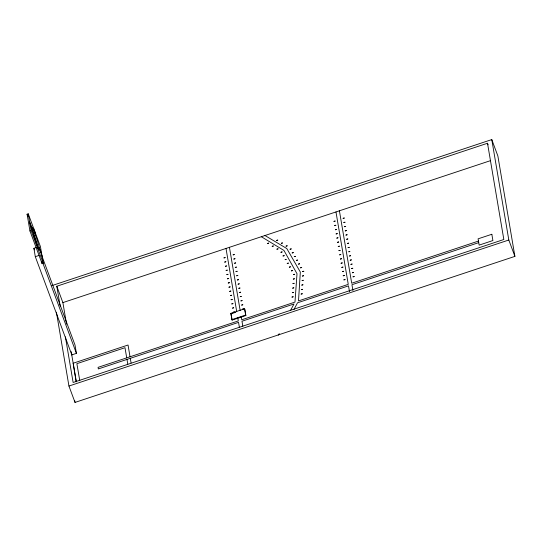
<?xml version="1.0" encoding="UTF-8"?>
<svg xmlns="http://www.w3.org/2000/svg" width="542" height="542" viewBox="0 0 542 542"><rect width="100%" height="100%" fill="white"/><g stroke="black" fill="none" stroke-linecap="round" stroke-linejoin="round"><path stroke-width="0.81" d="M294.021 309.401L297.511 302.802L348.513 285.871L349.495 291.657M290.437 310.593L293.994 303.967L241.983 321.237L242.823 326.196M278.229 334.956L279.232 333.886M278.344 334.915L279.198 334.007M478.471 241.068L351.697 283.229L339.407 210.804M27.1 214.205L28.245 213.826L40.42 246.563L43.258 263.297L42.113 263.683L29.939 230.946L27.1 214.205L27.967 216.543M29.939 230.946L31.084 230.56L28.245 213.826M31.937 229.3A12.1 0.894 71.6 0 1 32.764 231.244L33.719 233.71L34.864 233.331L35.88 236.156A12.1 0.894 71.6 0 1 39.2 247.091L39.654 249.794A12.1 0.894 71.6 0 1 37.594 246.264L35.623 240.966A12.1 0.894 71.6 0 1 32.31 230.032L31.849 227.328A12.1 0.894 71.6 0 1 33.909 230.865L34.864 233.331M41.422 254.706L74.999 344.997L76.422 353.364L71.835 354.888L35.311 256.678L33.895 248.304L36.951 247.294M35.311 256.678L39.132 255.404M51.903 285.62L491.777 139.585L497.868 155.954L514.9 256.38L75.026 402.415L68.942 386.046L56.409 312.178M60.182 306.149L56.802 286.237L487.509 143.251L488.091 144.809M66.551 324.197L62.886 302.605L490.388 160.683M230.858 313.33L244.598 308.771L244.794 309.279L245.858 315.559L232.112 320.119L230.858 313.33L232.112 320.119M231.807 313.588L235.628 312.321M231.922 319.611L245.668 315.044L244.598 308.771M237.735 317.605L238.297 320.939L98.068 367.354L98.339 368.926L238.541 322.375L239.388 327.334M478.735 242.633L351.948 284.726L352.93 290.512M68.942 386.046L508.816 240.011L491.777 139.585M264.963 235.519L286.793 248.541L300.329 272.05L298.507 300.918L348.255 284.367L335.972 211.949M261.339 236.725L283.961 250.458L297.009 273.73L294.977 302.09L241.732 319.794L241.17 316.46M508.816 240.011L514.9 256.38M245.668 315.044L245.858 315.559M56.802 286.237L62.886 302.605M29.532 221.407L31.89 227.748M39.349 247.802L41.707 254.144M29.796 222.979L32.154 229.32M39.613 249.374L41.971 255.716M31.084 230.56L43.258 263.297M42.838 263.073L76.422 353.364M33.895 248.304L34.485 249.889M33.719 233.71L34.735 236.536A12.1 0.894 71.6 0 1 38.055 247.47L38.414 249.171M487.509 143.251L503.836 239.496L73.129 382.483L65.386 336.846M229.442 247.315L240.181 310.634M226.007 248.453L236.746 311.772M130.026 356.744L128.041 345.017L73.17 363.235L76.076 381.101M130.29 358.316L131.096 363.038M126.713 357.842L124.992 347.693L76.883 363.668L79.782 380.755M126.984 359.414L127.783 364.143M71.578 353.364L71.835 354.888M71.198 351.609L76.334 381.859M74.749 400.755L75.026 402.415M41.707 261.291L42.113 263.683M34.905 231.725L35.454 234.971M37.195 245.221L37.744 248.466M33.76 228.656L34.315 231.901M36.05 242.152L36.599 245.397M223.995 257.89L225.133 257.585L223.995 257.89M224.706 262.077L225.845 261.766L224.706 262.077M225.418 266.257L226.549 265.953L225.418 266.257M226.122 270.444L227.261 270.14L226.122 270.444M226.834 274.625L227.972 274.32L226.834 274.625M227.545 278.812L228.683 278.507L227.545 278.812M228.257 282.999L229.395 282.694L228.257 282.999M228.961 287.185L230.106 286.874L228.961 287.185M233.135 254.855L234.273 254.55L233.135 254.855M229.672 291.366L230.811 291.061L229.672 291.366M233.846 259.042L234.984 258.73L233.846 259.042M230.384 295.553L231.522 295.248L230.384 295.553M234.557 263.222L235.695 262.917L234.557 263.222M231.095 299.733L232.233 299.428L231.095 299.733M235.269 267.409L236.407 267.104L235.269 267.409M231.8 303.92L232.938 303.615L231.8 303.92M235.973 271.596L237.111 271.285L235.973 271.596M232.511 308.107L233.649 307.795L232.511 308.107M236.685 275.776L237.823 275.471L236.685 275.776M233.223 312.287L234.361 311.982L233.223 312.287M237.396 279.963L238.534 279.658L237.396 279.963M238.101 284.15L239.246 283.839L238.101 284.15M238.819 288.33L239.95 288.026L238.819 288.33M239.523 292.517L240.662 292.213L239.523 292.517M240.235 296.698L241.373 296.393L240.282 296.616M240.946 300.885L242.084 300.58L240.946 300.885M241.657 305.071L242.789 304.767L241.657 305.071M242.362 309.252L243.5 308.947L242.362 309.252M267.484 243.453L268.615 243.148L267.484 243.453M272.199 246.305L273.337 246L272.199 246.305M276.623 240.418L277.761 240.113L276.623 240.418M276.915 249.164L278.053 248.859L276.915 249.164M281.339 243.27L282.477 242.965L281.339 243.27M280.946 252.247L282.084 251.935L280.946 252.247M283.039 255.966L284.177 255.661L283.039 255.966M286.054 246.129L287.192 245.824L286.054 246.129M285.139 259.693L286.271 259.388L285.18 259.611M287.233 263.419L288.371 263.114L287.233 263.419M290.085 249.212L291.223 248.9L290.085 249.212M289.326 267.145L290.458 266.833L289.326 267.145M292.179 252.931L293.317 252.626L292.179 252.931M291.42 270.865L292.558 270.56L291.42 270.865M294.279 256.657L295.417 256.352L294.279 256.657M293.52 274.591L294.658 274.286L293.52 274.591M293.276 279.089L294.414 278.784L293.276 279.089M292.958 283.615L294.096 283.31L292.958 283.615M292.646 288.141L293.778 287.836L292.646 288.141M292.321 292.666L293.459 292.362L292.321 292.666M292.009 297.097L293.147 296.792L292.009 297.097M296.372 260.384L297.511 260.079L296.372 260.384M298.466 264.11L299.604 263.805L298.466 264.11M300.566 267.829L301.704 267.524L300.566 267.829M302.66 271.556L303.798 271.251L302.66 271.556M302.416 276.054L303.554 275.749L302.416 276.054M302.097 280.58L303.235 280.275L302.097 280.58M301.786 285.106L302.924 284.801L301.786 285.106M301.467 289.631L302.605 289.326L301.467 289.631M301.149 294.062L302.287 293.757L301.149 294.062M333.98 221.373L335.119 221.068L333.98 221.373M334.692 225.56L335.83 225.255L334.692 225.56M335.403 229.747L336.541 229.435L335.403 229.747M336.115 233.927L337.253 233.622L336.115 233.927M336.819 238.114L337.957 237.809L336.819 238.114M337.53 242.301L338.669 241.989L337.53 242.301M338.242 246.481L339.38 246.176L338.242 246.481M338.946 250.668L340.091 250.363L338.946 250.668M343.127 218.338L344.265 218.033L343.127 218.338M339.665 254.848L340.796 254.544L339.665 254.848M343.831 222.525L344.969 222.22L343.831 222.525M340.369 259.035L341.507 258.73L340.369 259.035M344.543 226.712L345.681 226.407L344.543 226.712M341.081 263.222L342.219 262.917L341.081 263.222M345.254 230.892L346.392 230.587L345.254 230.892M341.792 267.402L342.93 267.098L341.792 267.402M345.965 235.079L347.104 234.774L345.965 235.079M342.503 271.589L343.635 271.285L342.503 271.589M346.677 239.266L347.808 238.954L346.677 239.266M343.208 275.776L344.346 275.471L343.208 275.776M347.381 243.446L348.52 243.141L347.381 243.446M343.906 279.868L345.044 279.564L343.906 279.868M348.093 247.633L349.231 247.328L348.093 247.633M348.804 251.82L349.942 251.508L348.852 251.732M349.515 256L350.647 255.695L349.515 256M350.22 260.187L351.358 259.882L350.22 260.187M350.931 264.374L352.07 264.062L350.931 264.374M351.643 268.554L352.781 268.249L351.643 268.554M352.354 272.741L353.492 272.436L352.354 272.741M353.045 276.833L354.183 276.528L353.045 276.833M491.838 234.273L478.091 238.832L479.155 245.113L492.902 240.546L491.838 234.273"/></g></svg>
